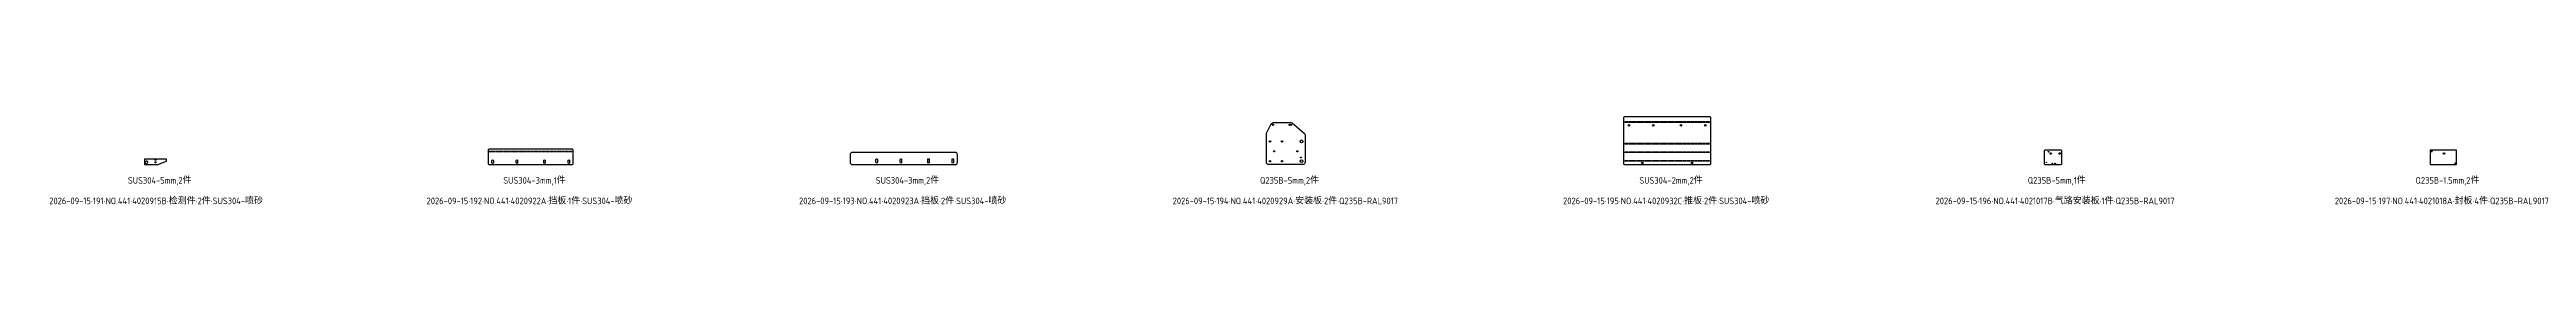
# Model space of a CAD drawing. Header units: inches. Extents: x -1146 to 175717, y 26430 to 31570.
# Drawn here: x 153976 to 165181, y 26430 to 26828 of the extents above; entities that cross this region are included whole.
import ezdxf

# ---------------------------------------------------------------- set-up
doc = ezdxf.new("R2010")
doc.units = ezdxf.units.IN
doc.header["$LTSCALE"] = 0.194989
doc.linetypes.add('CENTER', pattern=[50.8, 31.75, -6.35, 6.35, -6.35])
doc.layers.add('3', color=3, linetype='Continuous')
doc.layers.add('折弯线', color=1, linetype='CENTER')
doc.layers.add('可见 (ISO)', color=7, linetype='Continuous', lineweight=25)
doc.styles.add('BJ', font='gbenor.shx', dxfattribs={"height": 10, "bigfont": 'hztxt.shx'})
doc.styles.add('Z-English', font='gbenor.shx', dxfattribs={"height": 10, "bigfont": 'hztxt.shx'})

msp = doc.modelspace()

# ---------------------------------------------------------------- linework, layer by layer
at = {"color": 7}
for points in [[(161101, 26611), (161486, 26611, 0.414214), (161491, 26616), (161491, 26823, 0.414214), (161486, 26828), (161101, 26828, 0.414214), (161096, 26823), (161096, 26616, 0.414214)], [(155960, 26676), (155960, 26616, 0.414214), (155965, 26611), (156340, 26611, 0.414214), (156345, 26616), (156345, 26676, 0.414214), (156340, 26681), (155965, 26681, 0.414214)]]:
    msp.add_lwpolyline(points, format="xyb", close=True, dxfattribs=at)
at = {"layer": '可见 (ISO)'}
for points in [[(159482, 26753), (159503, 26795, -0.284079), (159512, 26801), (159592, 26801, -0.175452), (159599, 26798), (159652, 26754, -0.222585), (159656, 26746), (159656, 26621, -0.414214), (159646, 26611), (159491, 26611, -0.414214), (159481, 26621), (159481, 26748, -0.116434)], [(163004, 26676, 0.414214), (162999, 26671), (162999, 26616, 0.414214), (163004, 26611), (163074, 26611, 0.414214), (163079, 26616), (163079, 26671, 0.414214), (163074, 26676)], [(164745, 26613, 0.414214), (164747, 26611), (164863, 26611, 0.414214), (164865, 26613), (164865, 26674, 0.414214), (164863, 26676), (164747, 26676, 0.414214), (164745, 26674)], [(154409, 26618), (154414, 26627, -0.5), (154421, 26623), (154416, 26614, -0.5)], [(155977, 26619), (155977, 26629, -1), (155984, 26629), (155984, 26619, -1)], [(156087, 26619), (156087, 26629, -1), (156094, 26629), (156094, 26619, -1)], [(156212, 26619), (156212, 26629, -1), (156219, 26629), (156219, 26619, -1)], [(156329, 26629), (156329, 26619, -1), (156322, 26619), (156322, 26629, -1)], [(158083, 26621), (158083, 26656, 0.414214), (158073, 26666), (157608, 26666, 0.414214), (157598, 26656), (157598, 26621, 0.414214), (157608, 26611), (158073, 26611, 0.414214)], [(157714, 26621), (157714, 26634, -1), (157721, 26634), (157721, 26621, -1)], [(157831, 26634), (157831, 26621, -1), (157824, 26621), (157824, 26634, -1)], [(157949, 26621), (157949, 26634, -1), (157956, 26634), (157956, 26621, -1)], [(158066, 26634), (158066, 26621, -1), (158059, 26621), (158059, 26634, -1)]]:
    msp.add_lwpolyline(points, format="xyb", close=True, dxfattribs=at)
msp.add_lwpolyline([(154506, 26636), (154406, 26636), (154406, 26611), (154466, 26611), (154506, 26626)], close=True, dxfattribs=at)
for centre, radius in [((159511, 26791), 2.46), ((159586, 26791), 2.46), ((159592, 26791), 2.46), ((161121, 26789), 3.25), ((161231, 26789), 3.25), ((161356, 26789), 3.25), ((161466, 26789), 3.25), ((159497, 26716), 3.25), ((159516, 26671), 2.46), ((159551, 26716), 3.25), ((159621, 26671), 2.46), ((159640, 26716), 6.5), ((163019, 26669), 1.62), ((164750, 26671), 3.25), ((154456, 26633), 2.75), ((154456, 26621), 2.75), ((159497, 26626), 3.25), ((159551, 26626), 3.25), ((159640, 26626), 6.5), ((159636, 26643), 2.07), ((161181, 26618), 3.3), ((161406, 26618), 3.3), ((163009, 26621), 1.23), ((163029, 26661), 3.25), ((163036, 26616), 1.23), ((163049, 26616), 1.23), ((163069, 26661), 3.25), ((164808, 26661), 3.25), ((164860, 26616), 3.25)]:
    msp.add_circle(centre, radius, dxfattribs=at)
at = {"layer": '折弯线', "color": 5, "linetype": 'CENTER', "ltscale": 0.5}
for points in [[(161491, 26804), (161096, 26804)], [(161491, 26801), (161096, 26801)], [(155960, 26671), (156345, 26671)], [(155960, 26670), (156345, 26670)], [(161491, 26706), (161096, 26706)], [(161491, 26704), (161096, 26704)], [(161491, 26667), (161096, 26667)], [(161491, 26666), (161096, 26666)], [(161491, 26628), (161096, 26628)], [(161491, 26626), (161096, 26626)]]:
    msp.add_lwpolyline(points, dxfattribs=at)
at = {"layer": '折弯线', "color": 1, "linetype": 'CENTER', "ltscale": 0.5}
for points in [[(161491, 26803), (161096, 26803)], [(155960, 26671), (156345, 26671)], [(161491, 26705), (161096, 26705)], [(161491, 26666), (161096, 26666)], [(161491, 26627), (161096, 26627)]]:
    msp.add_lwpolyline(points, dxfattribs=at)

# ---------------------------------------------------------------- texts
at = {"color": 3, "style": 'BJ'}
for s, p in [('SUS304-5mm,2件', (154331, 26524)), ('SUS304-3mm,1件', (156029, 26524)), ('SUS304-3mm,2件', (157714, 26524)), ('Q235B-5mm,2件', (159452, 26524)), ('SUS304-2mm,2件', (161168, 26524))]:
    msp.add_text(s, height=30, dxfattribs=at).set_placement(p)
at = {"color": 3, "ltscale": 0.5, "style": 'Z-English'}
msp.add_text('Q235B-1.5mm,2件', height=30, dxfattribs=at).set_placement((164679, 26524))
at = {"color": 2, "style": 'BJ'}
for s, p in [('2026-09-15·191·NO.441·4020915B·检测件·2件·SUS304-喷砂', (153975, 26431)), ('2026-09-15·192·NO.441·4020922A·挡板·1件·SUS304-喷砂', (155682, 26431)), ('2026-09-15·193·NO.441·4020923A·挡板·2件·SUS304-喷砂', (157367, 26431)), ('2026-09-15·194·NO.441·4020929A·安装板·2件·Q235B-RAL9017', (159057, 26431)), ('2026-09-15·195·NO.441·4020932C·推板·2件·SUS304-喷砂', (160823, 26431)), ('2026-09-15·196·NO.441·4021017B·气路安装板·1件·Q235B-RAL9017', (162508, 26431)), ('2026-09-15·197·NO.441·4021018A·封板·4件·Q235B-RAL9017', (164314, 26431))]:
    msp.add_text(s, height=30, dxfattribs=at).set_placement(p)
at = {"layer": '3', "color": 3, "ltscale": 0.5, "style": 'Z-English'}
msp.add_text('Q235B-5mm,1件', height=30, dxfattribs=at).set_placement((162925, 26524))

doc.saveas('drawing.dxf')
